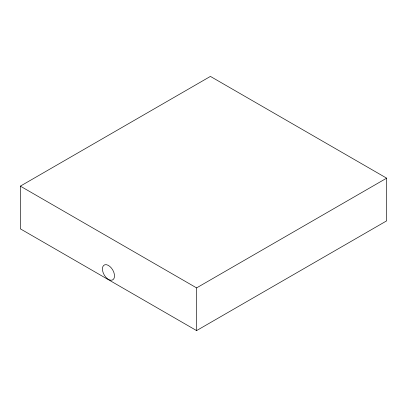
<?xml version="1.0" encoding="UTF-8"?>
<svg xmlns="http://www.w3.org/2000/svg" width="407" height="407" viewBox="0 0 407 407"><rect width="100%" height="100%" fill="white"/><g stroke="black" fill="none" stroke-linecap="round" stroke-linejoin="round"><path stroke-width="0.61" d="M20.35 186.141L210.409 76.409L386.65 178.164L386.65 220.859L196.591 330.591L20.35 228.836L20.35 186.141L196.591 287.891L386.65 178.164M196.591 287.891L196.591 330.591M108.664 279.543L107.402 278.709A8.552 4.94 60 0 1 103.587 265.512A8.552 4.94 60 0 1 113.818 272.278A8.552 4.94 60 0 1 108.664 279.543"/></g></svg>
